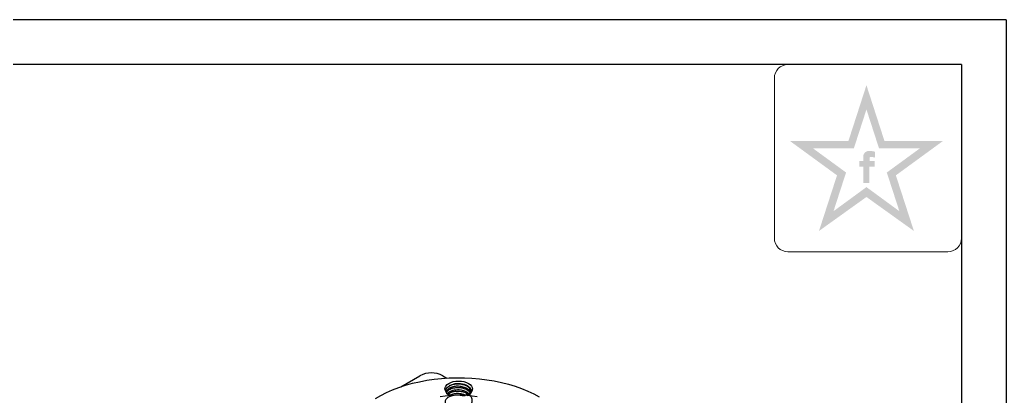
# Model space of a CAD drawing. Header units: inches. Extents: x -25 to 752, y -5 to 292.
# Drawn here: x 285.1 to 395, y 250.1 to 292 of the extents above; entities that cross this region are included whole.
import ezdxf

# ---------------------------------------------------------------- set-up
doc = ezdxf.new("R2010")
doc.units = ezdxf.units.IN
doc.header["$MEASUREMENT"] = 0
for name, color, linetype in [('1轮廓实线层', 7, 'Continuous'), ('2细线层', 4, 'Continuous'), ('6文字层', 3, 'Continuous'), ('图框层', 7, 'Continuous')]:
    doc.layers.add(name, color=color, linetype=linetype)

# ---------------------------------------------------------------- blocks, each defined once
blk = doc.blocks.new('ZwmFrameMain_A3^_^无分区图框^_^landscape')
at = {"layer": '1轮廓实线层'}
for q in [(0, 287), (390, 0)]:
    blk.add_line((390, 287), q, dxfattribs=at)
at = {"layer": '2细线层'}
for q in [(-25, 292), (395, -5)]:
    blk.add_line((395, 292), q, dxfattribs=at)

msp = doc.modelspace()

# ---------------------------------------------------------------- hatches: boundary and pattern name
at = {"layer": '6文字层', "lineweight": 5}
h = msp.add_hatch(color=2, dxfattribs=at)
edge = h.paths.add_edge_path(flags=0)
edge.add_line((379.758, 275.628), (380.351, 275.628))
edge.add_line((380.351, 275.628), (380.351, 276.267))
edge.add_line((380.351, 276.267), (379.765, 276.267))
edge.add_line((379.765, 276.267), (379.765, 276.58))
edge.add_spline(control_points=[(379.765, 276.58), (379.764, 276.617), (379.763, 276.762), (380.046, 276.716), (380.223, 276.69), (380.324, 276.664), (380.365, 276.654)], knot_values=[0, 0, 0, 0, 1.4943482, 5.8188355, 8.4876202, 10.3632598, 10.3632598, 10.3632598, 10.3632598], degree=3, periodic=0)
edge.add_line((380.365, 276.654), (380.365, 277.308))
edge.add_spline(control_points=[(380.365, 277.308), (380.258, 277.334), (379.998, 277.395), (379.626, 277.427), (379.283, 277.272), (379.109, 277.054), (379.08, 276.89), (379.072, 276.843)], knot_values=[0, 0, 0, 0, 4.9341397, 11.9452686, 16.0265909, 21.3569295, 23.4510995, 23.4510995, 23.4510995, 23.4510995], degree=3, periodic=0)
edge.add_line((379.072, 276.843), (379.072, 276.267))
edge.add_line((379.072, 276.267), (378.642, 276.267))
edge.add_line((378.642, 276.267), (378.642, 275.628))
edge.add_line((378.642, 275.628), (379.076, 275.628))
edge.add_line((379.076, 275.628), (379.076, 273.843))
edge.add_line((379.076, 273.843), (379.758, 273.843))
edge.add_line((379.758, 273.843), (379.758, 275.628))
h.paths.add_polyline_path([(387.942, 278.499), (381.432, 278.499), (379.422, 284.71), (377.412, 278.499), (370.902, 278.499), (376.143, 274.678), (374.133, 268.484), (379.422, 272.271), (384.71, 268.484), (382.7, 274.678)])
h.paths.add_polyline_path([(381.692, 274.995), (383.091, 270.685), (379.422, 273.371), (375.753, 270.685), (377.151, 274.995), (373.471, 277.679), (378.019, 277.679), (379.422, 282.01), (380.825, 277.679), (385.372, 277.679)], flags=16)

# ---------------------------------------------------------------- linework, layer by layer
at = {"color": 7, "linetype": 'Continuous', "lineweight": 25}
for p, q in [((327.53, 251.136), (329.676, 252.375)), ((332.221, 252.375), (332.67, 252.115)), ((333.048, 250.88), (332.829, 250.756)), ((335.339, 250.7), (335.509, 250.836))]:
    msp.add_line(p, q, dxfattribs=at)
at = {"color": 7, "linetype": 'Continuous', "lineweight": 25, "flags": 128}
for points in [[(324.714, 249.831), (325.314, 250.178), (325.953, 250.5), (326.628, 250.798), (327.335, 251.068), (328.073, 251.311), (328.836, 251.524), (329.623, 251.708), (330.43, 251.861), (331.252, 251.983), (332.086, 252.072), (332.929, 252.129), (333.777, 252.154), (334.626, 252.146), (335.471, 252.105), (336.31, 252.031), (337.139, 251.926), (337.954, 251.788), (338.751, 251.62), (339.527, 251.421), (340.278, 251.193), (341.001, 250.936), (341.692, 250.652), (342.349, 250.342), (342.969, 250.008)], [(332.439, 250.885), (332.469, 251.059), (332.557, 251.227), (332.7, 251.382), (332.893, 251.518), (333.128, 251.629), (333.396, 251.712), (333.687, 251.762), (333.989, 251.78), (334.291, 251.762), (334.582, 251.712), (334.85, 251.629), (335.085, 251.518), (335.278, 251.382), (335.421, 251.227), (335.509, 251.059), (335.539, 250.885)], [(333.448, 251.436), (333.732, 251.487), (334.027, 251.501), (334.321, 251.477), (334.599, 251.417), (334.848, 251.323), (335.055, 251.2), (335.21, 251.054), (335.306, 250.892), (335.339, 250.722)], [(336.055, 250.014), (335.477, 250.109), (334.887, 250.173), (334.289, 250.205), (333.689, 250.205), (333.091, 250.173), (332.501, 250.109), (331.923, 250.014)]]:
    msp.add_lwpolyline(points, dxfattribs=at)
at = {"color": 7, "linetype": 'Continuous', "lineweight": 25}
for centre, radius, start, end in [((330.949, 249.918), 2.767, 62.60967, 117.39033), ((333.304, 251.008), 0.873, 188.07636, 253.58807), ((334.65, 251.029), 0.901, 287.5329, 350.80268), ((334.889, 250.722), 0.45, 357.26201, 359.99959)]:
    msp.add_arc(centre, radius, start, end, dxfattribs=at)
for points, knots in [([(335.003, 250.344), (334.872, 250.234), (334.646, 250.044), (334.014, 250.246), (333.492, 250.194), (333.016, 250.076), (332.665, 249.862), (332.466, 249.596), (332.458, 249.308), (332.627, 249.036), (332.967, 248.817), (333.425, 248.676), (333.953, 248.64), (334.486, 248.708), (334.957, 248.881), (335.314, 249.136), (335.508, 249.448), (335.524, 249.782), (335.35, 250.099), (335.015, 250.365), (334.556, 250.549), (334.026, 250.634), (333.502, 250.606), (333.124, 250.525), (332.983, 250.436), (332.955, 250.418)], [0, 0, 0, 0, 0.0603863, 0.1045714, 0.1488136, 0.1930073, 0.2372412, 0.2814448, 0.3256692, 0.3698833, 0.4140974, 0.4583218, 0.5025254, 0.5467592, 0.5909528, 0.6351949, 0.6793799, 0.7236286, 0.7678067, 0.8120602, 0.8562338, 0.90049, 0.9446615, 0.9889182, 1, 1, 1, 1]), ([(332.593, 250.759), (332.601, 250.909), (332.688, 251.055), (332.992, 251.294), (333.206, 251.386), (333.448, 251.436)], [0, 0, 0, 0, 0.5, 0.5, 1, 1, 1, 1]), ([(332.981, 250.203), (332.978, 250.204), (332.827, 250.262), (332.649, 250.461), (332.612, 250.66), (332.593, 250.759)], [0, 0, 0, 0, 0.008677, 0.5070534, 1, 1, 1, 1]), ([(335.274, 250.521), (335.264, 250.56), (335.228, 250.71), (334.96, 250.93), (334.521, 251.131), (333.989, 251.217), (333.459, 251.181), (333.012, 251.034), (332.7, 250.8), (332.659, 250.613), (332.639, 250.519)], [0, 0, 0, 0, 0.0496108, 0.1853807, 0.3211506, 0.4569205, 0.5926904, 0.7284602, 0.8642301, 1, 1, 1, 1]), ([(332.667, 250.517), (332.669, 250.527), (332.68, 250.591), (332.768, 250.701), (332.925, 250.838), (333.077, 250.907), (333.153, 250.942)], [0, 0, 0, 0, 0.0614208, 0.3742805, 0.6871403, 1, 1, 1, 1]), ([(333.153, 250.664), (333.078, 250.629), (332.929, 250.56), (332.801, 250.464), (332.763, 250.405), (332.758, 250.397)], [0, 0, 0, 0, 0.4619304, 0.9238607, 1, 1, 1, 1]), ([(332.837, 250.327), (332.896, 250.381), (333.045, 250.515), (333.463, 250.641), (333.99, 250.679), (334.514, 250.589), (334.905, 250.435), (335.037, 250.294), (335.079, 250.25)], [0, 0, 0, 0, 0.1315524, 0.3261672, 0.520782, 0.7153968, 0.9100115, 1, 1, 1, 1]), ([(334.998, 251.156), (334.893, 251.212), (334.663, 251.335), (334.207, 251.429), (333.717, 251.446), (333.267, 251.38), (333.042, 251.278), (332.94, 251.232)], [0, 0, 0, 0, 0.1779823, 0.3925093, 0.6070722, 0.8215625, 1, 1, 1, 1]), ([(334.944, 250.779), (334.817, 250.838), (334.547, 250.965), (334.034, 251.038), (333.497, 251.024), (333.197, 250.928), (333.048, 250.88)], [0, 0, 0, 0, 0.2263151, 0.4841966, 0.7422916, 1, 1, 1, 1]), ([(333.153, 250.942), (333.258, 250.976), (333.468, 251.045), (333.842, 251.078), (334.222, 251.053), (334.586, 250.968), (334.9, 250.826), (335.137, 250.655), (335.218, 250.523), (335.254, 250.464)], [0, 0, 0, 0, 0.1473728, 0.2947456, 0.4421183, 0.5894911, 0.7368639, 0.8842367, 1, 1, 1, 1]), ([(335.165, 250.312), (335.155, 250.327), (335.096, 250.415), (334.897, 250.548), (334.587, 250.69), (334.222, 250.776), (333.842, 250.8), (333.468, 250.767), (333.258, 250.698), (333.153, 250.664)], [0, 0, 0, 0, 0.0334326, 0.1945271, 0.3556217, 0.5167163, 0.6778109, 0.8389054, 1, 1, 1, 1]), ([(335.314, 250.707), (335.296, 250.775), (335.255, 250.932), (335.035, 251.15), (334.706, 251.336), (334.3, 251.451), (333.861, 251.493), (333.586, 251.455), (333.448, 251.436)], [0, 0, 0, 0, 0.1324042, 0.3059234, 0.4794425, 0.6529617, 0.8264808, 1, 1, 1, 1]), ([(335.509, 250.836), (335.498, 250.777), (335.476, 250.66), (335.372, 250.494), (335.23, 250.346), (335.101, 250.266), (335.041, 250.229)], [0, 0, 0, 0, 0.2587834, 0.5162467, 0.7723902, 1, 1, 1, 1]), ([(335.099, 250.268), (335.144, 250.305), (335.299, 250.43), (335.322, 250.588), (335.339, 250.7)], [0, 0, 0, 0, 0.2928569, 1, 1, 1, 1]), ([(334.801, 250.164), (334.707, 250.212), (334.472, 250.33), (333.983, 250.399), (333.471, 250.36), (333.125, 250.275), (333.024, 250.194), (333.019, 250.19)], [0, 0, 0, 0, 0.1810459, 0.4491646, 0.7172834, 0.9854021, 1, 1, 1, 1])]:
    msp.add_open_spline(points, degree=3, knots=knots, dxfattribs=at)
at = {"layer": '6文字层', "color": 212, "lineweight": 5}
for p, q in [((370.66, 287), (390, 287)), ((390, 287), (390, 267.675)), ((369.165, 267.675), (369.165, 285.504)), ((388.504, 266.18), (370.66, 266.18))]:
    msp.add_line(p, q, dxfattribs=at)
for centre, start, end in [((370.66, 285.504), 90, 180), ((370.66, 267.675), 180, 270), ((388.504, 267.675), 270, 0)]:
    msp.add_arc(centre, 1.496, start, end, dxfattribs=at)

# ---------------------------------------------------------------- block references
at = {"layer": '图框层'}
msp.add_blockref('ZwmFrameMain_A3^_^无分区图框^_^landscape', (0, 0), dxfattribs=at)

doc.saveas('drawing.dxf')
